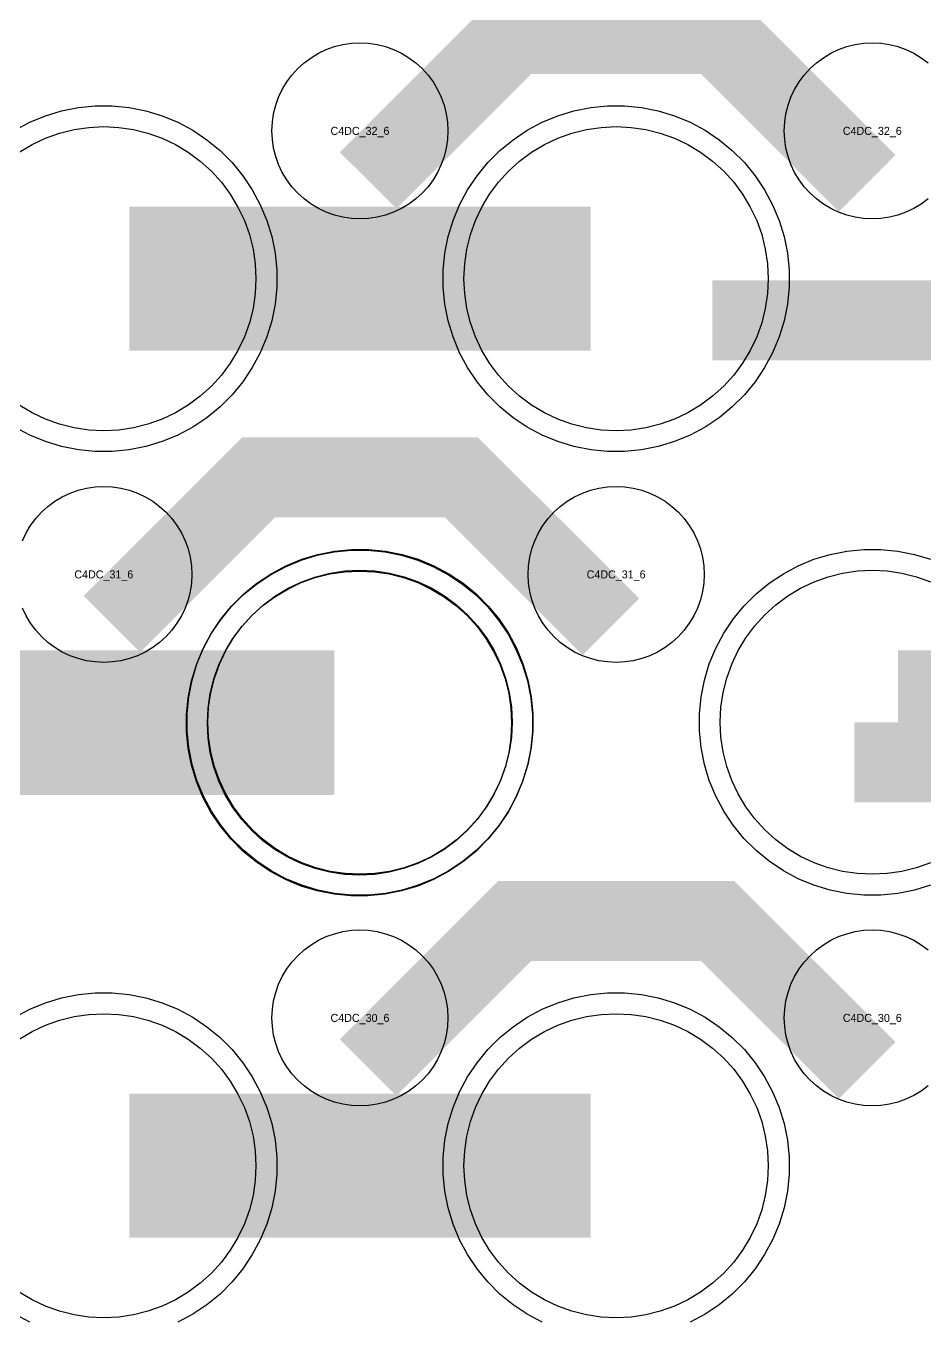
# Model space of a CAD drawing. Extents: x -11880 to 11880, y -14992 to 14992.
# Drawn here: x -10104.3 to -9823.5, y -10731.2 to -10326.5 of the extents above; entities that cross this region are included whole.
import ezdxf
from ezdxf.enums import TextEntityAlignment as Align

# ---------------------------------------------------------------- set-up
doc = ezdxf.new("R2010")
doc.units = 0
doc.header["$MEASUREMENT"] = 0
for name, color, linetype in [('GDS_775_DT_237', 138, 'CONTINUOUS'), ('RDL1_FS', 34, 'CONTINUOUS'), ('RDL_BS', 160, 'CONTINUOUS')]:
    doc.layers.add(name, color=color, linetype=linetype)

msp = doc.modelspace()

# ---------------------------------------------------------------- linework, layer by layer
at = {"layer": 'RDL1_FS'}
for points in [[(-10106.395, -10366.013), (-10102.395, -10363.615), (-10098.181, -10361.623), (-10093.791, -10360.051), (-10089.268, -10358.919), (-10084.657, -10358.235), (-10080, -10358.006), (-10075.343, -10358.235), (-10070.732, -10358.919), (-10066.209, -10360.051), (-10061.819, -10361.623), (-10057.605, -10363.615), (-10053.605, -10366.013), (-10049.86, -10368.791), (-10046.406, -10371.921), (-10043.276, -10375.375), (-10040.498, -10379.12), (-10038.1, -10383.12), (-10036.108, -10387.334), (-10034.536, -10391.724), (-10033.404, -10396.247), (-10032.72, -10400.858), (-10032.491, -10405.515), (-10032.72, -10410.172), (-10033.404, -10414.783), (-10034.536, -10419.306), (-10036.108, -10423.696), (-10038.1, -10427.91), (-10040.498, -10431.91), (-10043.276, -10435.655), (-10046.406, -10439.109), (-10049.86, -10442.239), (-10053.605, -10445.017), (-10057.605, -10447.415), (-10061.819, -10449.407), (-10066.209, -10450.979), (-10070.732, -10452.111), (-10075.343, -10452.795), (-10080, -10453.024), (-10084.657, -10452.795), (-10089.268, -10452.111), (-10093.791, -10450.979), (-10098.181, -10449.407), (-10102.395, -10447.415), (-10106.395, -10445.017)], [(-9821.819, -10587.972), (-9826.209, -10589.544), (-9830.732, -10590.676), (-9835.343, -10591.36), (-9840, -10591.589), (-9844.657, -10591.36), (-9849.268, -10590.676), (-9853.791, -10589.544), (-9858.181, -10587.972), (-9862.395, -10585.98), (-9866.395, -10583.582), (-9870.14, -10580.804), (-9873.594, -10577.674), (-9876.724, -10574.22), (-9879.502, -10570.475), (-9881.9, -10566.475), (-9883.892, -10562.261), (-9885.464, -10557.871), (-9886.596, -10553.348), (-9887.28, -10548.737), (-9887.509, -10544.08), (-9887.28, -10539.423), (-9886.596, -10534.812), (-9885.464, -10530.289), (-9883.892, -10525.899), (-9881.9, -10521.685), (-9879.502, -10517.685), (-9876.724, -10513.94), (-9873.594, -10510.486), (-9870.14, -10507.356), (-9866.395, -10504.578), (-9862.395, -10502.18), (-9858.181, -10500.188), (-9853.791, -10498.616), (-9849.268, -10497.484), (-9844.657, -10496.8), (-9840, -10496.571), (-9835.343, -10496.8), (-9830.732, -10497.484), (-9826.209, -10498.616), (-9821.819, -10500.188)], [(-10106.395, -10643.138), (-10102.395, -10640.74), (-10098.181, -10638.748), (-10093.791, -10637.176), (-10089.268, -10636.044), (-10084.657, -10635.36), (-10080, -10635.131), (-10075.343, -10635.36), (-10070.732, -10636.044), (-10066.209, -10637.176), (-10061.819, -10638.748), (-10057.605, -10640.74), (-10053.605, -10643.138), (-10049.86, -10645.916), (-10046.406, -10649.046), (-10043.276, -10652.5), (-10040.498, -10656.245), (-10038.1, -10660.245), (-10036.108, -10664.459), (-10034.536, -10668.849), (-10033.404, -10673.372), (-10032.72, -10677.983), (-10032.491, -10682.64), (-10032.72, -10687.297), (-10033.404, -10691.908), (-10034.536, -10696.431), (-10036.108, -10700.821), (-10038.1, -10705.035), (-10040.498, -10709.035), (-10043.276, -10712.78), (-10046.406, -10716.234), (-10049.86, -10719.364), (-10053.605, -10722.142), (-10057.605, -10724.54), (-10061.819, -10726.532), (-10066.209, -10728.104), (-10070.732, -10729.236), (-10075.343, -10729.92), (-10080, -10730.149), (-10084.657, -10729.92), (-10089.268, -10729.236), (-10093.791, -10728.104), (-10098.181, -10726.532), (-10102.395, -10724.54), (-10106.395, -10722.142)]]:
    msp.add_lwpolyline(points, dxfattribs=at)
for points in [[(-9920, -10453.024), (-9924.657, -10452.795), (-9929.268, -10452.111), (-9933.791, -10450.979), (-9938.181, -10449.407), (-9942.395, -10447.415), (-9946.395, -10445.017), (-9950.14, -10442.239), (-9953.594, -10439.109), (-9956.724, -10435.655), (-9959.502, -10431.91), (-9961.9, -10427.91), (-9963.892, -10423.696), (-9965.464, -10419.306), (-9966.596, -10414.783), (-9967.28, -10410.172), (-9967.509, -10405.515), (-9967.28, -10400.858), (-9966.596, -10396.247), (-9965.464, -10391.724), (-9963.892, -10387.334), (-9961.9, -10383.12), (-9959.502, -10379.12), (-9956.724, -10375.375), (-9953.594, -10371.921), (-9950.14, -10368.791), (-9946.395, -10366.013), (-9942.395, -10363.615), (-9938.181, -10361.623), (-9933.791, -10360.051), (-9929.268, -10358.919), (-9924.657, -10358.235), (-9920, -10358.006), (-9915.343, -10358.235), (-9910.732, -10358.919), (-9906.209, -10360.051), (-9901.819, -10361.623), (-9897.605, -10363.615), (-9893.605, -10366.013), (-9889.86, -10368.791), (-9886.406, -10371.921), (-9883.276, -10375.375), (-9880.498, -10379.12), (-9878.1, -10383.12), (-9876.108, -10387.334), (-9874.536, -10391.724), (-9873.404, -10396.247), (-9872.72, -10400.858), (-9872.491, -10405.515), (-9872.72, -10410.172), (-9873.404, -10414.783), (-9874.536, -10419.306), (-9876.108, -10423.696), (-9878.1, -10427.91), (-9880.498, -10431.91), (-9883.276, -10435.655), (-9886.406, -10439.109), (-9889.86, -10442.239), (-9893.605, -10445.017), (-9897.605, -10447.415), (-9901.819, -10449.407), (-9906.209, -10450.979), (-9910.732, -10452.111), (-9915.343, -10452.795)], [(-10000, -10591.589), (-10004.657, -10591.36), (-10009.268, -10590.676), (-10013.791, -10589.544), (-10018.181, -10587.972), (-10022.395, -10585.98), (-10026.395, -10583.582), (-10030.14, -10580.804), (-10033.594, -10577.674), (-10036.724, -10574.22), (-10039.502, -10570.475), (-10041.9, -10566.475), (-10043.892, -10562.261), (-10045.464, -10557.871), (-10046.596, -10553.348), (-10047.28, -10548.737), (-10047.509, -10544.08), (-10047.28, -10539.423), (-10046.596, -10534.812), (-10045.464, -10530.289), (-10043.892, -10525.899), (-10041.9, -10521.685), (-10039.502, -10517.685), (-10036.724, -10513.94), (-10033.594, -10510.486), (-10030.14, -10507.356), (-10026.395, -10504.578), (-10022.395, -10502.18), (-10018.181, -10500.188), (-10013.791, -10498.616), (-10009.268, -10497.484), (-10004.657, -10496.8), (-10000, -10496.571), (-9995.343, -10496.8), (-9990.732, -10497.484), (-9986.209, -10498.616), (-9981.819, -10500.188), (-9977.605, -10502.18), (-9973.605, -10504.578), (-9969.86, -10507.356), (-9966.406, -10510.486), (-9963.276, -10513.94), (-9960.498, -10517.685), (-9958.1, -10521.685), (-9956.108, -10525.899), (-9954.536, -10530.289), (-9953.404, -10534.812), (-9952.72, -10539.423), (-9952.491, -10544.08), (-9952.72, -10548.737), (-9953.404, -10553.348), (-9954.536, -10557.871), (-9956.108, -10562.261), (-9958.1, -10566.475), (-9960.498, -10570.475), (-9963.276, -10574.22), (-9966.406, -10577.674), (-9969.86, -10580.804), (-9973.605, -10583.582), (-9977.605, -10585.98), (-9981.819, -10587.972), (-9986.209, -10589.544), (-9990.732, -10590.676), (-9995.343, -10591.36)], [(-9920, -10730.149), (-9924.657, -10729.92), (-9929.268, -10729.236), (-9933.791, -10728.104), (-9938.181, -10726.532), (-9942.395, -10724.54), (-9946.395, -10722.142), (-9950.14, -10719.364), (-9953.594, -10716.234), (-9956.724, -10712.78), (-9959.502, -10709.035), (-9961.9, -10705.035), (-9963.892, -10700.821), (-9965.464, -10696.431), (-9966.596, -10691.908), (-9967.28, -10687.297), (-9967.509, -10682.64), (-9967.28, -10677.983), (-9966.596, -10673.372), (-9965.464, -10668.849), (-9963.892, -10664.459), (-9961.9, -10660.245), (-9959.502, -10656.245), (-9956.724, -10652.5), (-9953.594, -10649.046), (-9950.14, -10645.916), (-9946.395, -10643.138), (-9942.395, -10640.74), (-9938.181, -10638.748), (-9933.791, -10637.176), (-9929.268, -10636.044), (-9924.657, -10635.36), (-9920, -10635.131), (-9915.343, -10635.36), (-9910.732, -10636.044), (-9906.209, -10637.176), (-9901.819, -10638.748), (-9897.605, -10640.74), (-9893.605, -10643.138), (-9889.86, -10645.916), (-9886.406, -10649.046), (-9883.276, -10652.5), (-9880.498, -10656.245), (-9878.1, -10660.245), (-9876.108, -10664.459), (-9874.536, -10668.849), (-9873.404, -10673.372), (-9872.72, -10677.983), (-9872.491, -10682.64), (-9872.72, -10687.297), (-9873.404, -10691.908), (-9874.536, -10696.431), (-9876.108, -10700.821), (-9878.1, -10705.035), (-9880.498, -10709.035), (-9883.276, -10712.78), (-9886.406, -10716.234), (-9889.86, -10719.364), (-9893.605, -10722.142), (-9897.605, -10724.54), (-9901.819, -10726.532), (-9906.209, -10728.104), (-9910.732, -10729.236), (-9915.343, -10729.92)]]:
    msp.add_lwpolyline(points, close=True, dxfattribs=at)
for points in [[(-10071.998, -10405.515, 45, 45, 0), (-9999.998, -10405.515, 45, 45, 0)], [(-9999.998, -10405.515, 45, 45, 0), (-9927.998, -10405.515, 45, 45, 0)], [(-10151.998, -10544.08, 45, 45, 0), (-10079.998, -10544.08, 45, 45, 0)], [(-10079.998, -10544.08, 45, 45, 0), (-10007.998, -10544.08, 45, 45, 0)], [(-9831.998, -10544.08, 45, 45, 0), (-9759.998, -10544.08, 45, 45, 0)], [(-10071.998, -10682.64, 45, 45, 0), (-9999.998, -10682.64, 45, 45, 0)], [(-9999.998, -10682.64, 45, 45, 0), (-9927.998, -10682.64, 45, 45, 0)]]:
    msp.add_lwpolyline(points, format="xyseb", dxfattribs=at)
at = {"layer": 'RDL1_FS', "color": 241, "true_color": 0xf7abae}
msp.add_lwpolyline([(-10000.149, -10591.871), (-10004.806, -10591.642), (-10009.417, -10590.958), (-10013.94, -10589.826), (-10018.33, -10588.254), (-10022.544, -10586.262), (-10026.544, -10583.864), (-10030.289, -10581.086), (-10033.743, -10577.956), (-10036.873, -10574.502), (-10039.651, -10570.757), (-10042.049, -10566.757), (-10044.041, -10562.543), (-10045.613, -10558.153), (-10046.745, -10553.63), (-10047.429, -10549.019), (-10047.658, -10544.362), (-10047.429, -10539.705), (-10046.745, -10535.094), (-10045.613, -10530.571), (-10044.041, -10526.181), (-10042.049, -10521.967), (-10039.651, -10517.967), (-10036.873, -10514.222), (-10033.743, -10510.768), (-10030.289, -10507.638), (-10026.544, -10504.86), (-10022.544, -10502.462), (-10018.33, -10500.47), (-10013.94, -10498.898), (-10009.417, -10497.766), (-10004.806, -10497.082), (-10000.149, -10496.853), (-9995.492, -10497.082), (-9990.881, -10497.766), (-9986.358, -10498.898), (-9981.968, -10500.47), (-9977.754, -10502.462), (-9973.754, -10504.86), (-9970.009, -10507.638), (-9966.555, -10510.768), (-9963.425, -10514.222), (-9960.647, -10517.967), (-9958.249, -10521.967), (-9956.257, -10526.181), (-9954.685, -10530.571), (-9953.553, -10535.094), (-9952.869, -10539.705), (-9952.64, -10544.362), (-9952.869, -10549.019), (-9953.553, -10553.63), (-9954.685, -10558.153), (-9956.257, -10562.543), (-9958.249, -10566.757), (-9960.647, -10570.757), (-9963.425, -10574.502), (-9966.555, -10577.956), (-9970.009, -10581.086), (-9973.754, -10583.864), (-9977.754, -10586.262), (-9981.968, -10588.254), (-9986.358, -10589.826), (-9990.881, -10590.958), (-9995.492, -10591.642)], close=True, dxfattribs=at)
for points in [[(-10152.147, -10544.362, 45, 45, 0), (-10080.147, -10544.362, 45, 45, 0)], [(-10080.147, -10544.362, 45, 45, 0), (-10008.147, -10544.362, 45, 45, 0)]]:
    msp.add_lwpolyline(points, format="xyseb", dxfattribs=at)
at = {"layer": 'RDL_BS'}
for points in [[(-9997.438, -10374.829, 25, 25, 0), (-9951.623, -10329.014, 25, 25, 0), (-9918.07, -10329.014, 25, 25, 0)], [(-9841.599, -10375.728, 25, 25, 0), (-9888.313, -10329.014, 25, 25, 0), (-9918.071, -10329.014, 25, 25, 0)], [(-9889.984, -10418.528, 25, 25, 0), (-9780.719, -10418.528, 25, 25, 0)], [(-10077.438, -10513.394, 25, 25, 0), (-10031.623, -10467.579, 25, 25, 0), (-9998.07, -10467.579, 25, 25, 0)], [(-9921.599, -10514.293, 25, 25, 0), (-9968.313, -10467.579, 25, 25, 0), (-9998.071, -10467.579, 25, 25, 0)], [(-9845.603, -10556.58, 25, 25, 0), (-9667.5, -10556.58, 25, 25, 0)], [(-9997.438, -10651.954, 25, 25, 0), (-9951.623, -10606.139, 25, 25, 0), (-9918.07, -10606.139, 25, 25, 0)], [(-9841.599, -10652.853, 25, 25, 0), (-9888.313, -10606.139, 25, 25, 0), (-9918.071, -10606.139, 25, 25, 0)]]:
    msp.add_lwpolyline(points, format="xyseb", dxfattribs=at)
for points in [[(-10000, -10386.821), (-10002.693, -10386.689), (-10005.365, -10386.293), (-10007.984, -10385.636), (-10010.519, -10384.729), (-10012.956, -10383.577), (-10015.28, -10382.184), (-10017.443, -10380.581), (-10019.442, -10378.769), (-10021.254, -10376.77), (-10022.857, -10374.607), (-10024.25, -10372.283), (-10025.402, -10369.846), (-10026.309, -10367.311), (-10026.966, -10364.692), (-10027.362, -10362.02), (-10027.494, -10359.327), (-10027.362, -10356.634), (-10026.966, -10353.962), (-10026.309, -10351.343), (-10025.402, -10348.808), (-10024.25, -10346.371), (-10022.857, -10344.047), (-10021.254, -10341.884), (-10019.442, -10339.885), (-10017.443, -10338.073), (-10015.28, -10336.47), (-10012.956, -10335.077), (-10010.519, -10333.925), (-10007.984, -10333.018), (-10005.365, -10332.361), (-10002.693, -10331.965), (-10000, -10331.833), (-9997.307, -10331.965), (-9994.635, -10332.361), (-9992.016, -10333.018), (-9989.481, -10333.925), (-9987.044, -10335.077), (-9984.72, -10336.47), (-9982.557, -10338.073), (-9980.558, -10339.885), (-9978.746, -10341.884), (-9977.143, -10344.047), (-9975.75, -10346.371), (-9974.598, -10348.808), (-9973.691, -10351.343), (-9973.034, -10353.962), (-9972.638, -10356.634), (-9972.506, -10359.327), (-9972.638, -10362.02), (-9973.034, -10364.692), (-9973.691, -10367.311), (-9974.598, -10369.846), (-9975.75, -10372.283), (-9977.143, -10374.607), (-9978.746, -10376.77), (-9980.558, -10378.769), (-9982.557, -10380.581), (-9984.72, -10382.184), (-9987.044, -10383.577), (-9989.481, -10384.729), (-9992.016, -10385.636), (-9994.635, -10386.293), (-9997.307, -10386.689)], [(-9922.644, -10459.515), (-9927.938, -10458.998), (-9933.165, -10457.952), (-9938.205, -10456.421), (-9943.115, -10454.39), (-9947.777, -10451.898), (-9952.191, -10448.951), (-9956.292, -10445.589), (-9960.074, -10441.807), (-9963.436, -10437.706), (-9966.383, -10433.292), (-9968.875, -10428.63), (-9970.906, -10423.72), (-9972.437, -10418.68), (-9973.483, -10413.453), (-9974, -10408.159), (-9974, -10402.871), (-9973.483, -10397.577), (-9972.437, -10392.35), (-9970.906, -10387.31), (-9968.875, -10382.4), (-9966.383, -10377.738), (-9963.436, -10373.324), (-9960.074, -10369.223), (-9956.292, -10365.441), (-9952.191, -10362.079), (-9947.777, -10359.132), (-9943.115, -10356.64), (-9938.205, -10354.609), (-9933.165, -10353.078), (-9927.938, -10352.032), (-9922.644, -10351.515), (-9917.356, -10351.515), (-9912.062, -10352.032), (-9906.835, -10353.078), (-9901.795, -10354.609), (-9896.885, -10356.64), (-9892.223, -10359.132), (-9887.809, -10362.079), (-9883.708, -10365.441), (-9879.926, -10369.223), (-9876.564, -10373.324), (-9873.617, -10377.738), (-9871.125, -10382.4), (-9869.094, -10387.31), (-9867.563, -10392.35), (-9866.517, -10397.577), (-9866, -10402.871), (-9866, -10408.159), (-9866.517, -10413.453), (-9867.563, -10418.68), (-9869.094, -10423.72), (-9871.125, -10428.63), (-9873.617, -10433.292), (-9876.564, -10437.706), (-9879.926, -10441.807), (-9883.708, -10445.589), (-9887.809, -10448.951), (-9892.223, -10451.898), (-9896.885, -10454.39), (-9901.795, -10456.421), (-9906.835, -10457.952), (-9912.062, -10458.998), (-9917.356, -10459.515)], [(-9920, -10525.386), (-9922.693, -10525.254), (-9925.365, -10524.858), (-9927.984, -10524.201), (-9930.519, -10523.294), (-9932.956, -10522.142), (-9935.28, -10520.749), (-9937.443, -10519.146), (-9939.442, -10517.334), (-9941.254, -10515.335), (-9942.857, -10513.172), (-9944.25, -10510.848), (-9945.402, -10508.411), (-9946.309, -10505.876), (-9946.966, -10503.257), (-9947.362, -10500.585), (-9947.494, -10497.892), (-9947.362, -10495.199), (-9946.966, -10492.527), (-9946.309, -10489.908), (-9945.402, -10487.373), (-9944.25, -10484.936), (-9942.857, -10482.612), (-9941.254, -10480.449), (-9939.442, -10478.45), (-9937.443, -10476.638), (-9935.28, -10475.035), (-9932.956, -10473.642), (-9930.519, -10472.49), (-9927.984, -10471.583), (-9925.365, -10470.926), (-9922.693, -10470.53), (-9920, -10470.398), (-9917.307, -10470.53), (-9914.635, -10470.926), (-9912.016, -10471.583), (-9909.481, -10472.49), (-9907.044, -10473.642), (-9904.72, -10475.035), (-9902.557, -10476.638), (-9900.558, -10478.45), (-9898.746, -10480.449), (-9897.143, -10482.612), (-9895.75, -10484.936), (-9894.598, -10487.373), (-9893.691, -10489.908), (-9893.034, -10492.527), (-9892.638, -10495.199), (-9892.506, -10497.892), (-9892.638, -10500.585), (-9893.034, -10503.257), (-9893.691, -10505.876), (-9894.598, -10508.411), (-9895.75, -10510.848), (-9897.143, -10513.172), (-9898.746, -10515.335), (-9900.558, -10517.334), (-9902.557, -10519.146), (-9904.72, -10520.749), (-9907.044, -10522.142), (-9909.481, -10523.294), (-9912.016, -10524.201), (-9914.635, -10524.858), (-9917.307, -10525.254)], [(-10002.644, -10598.08), (-10007.938, -10597.563), (-10013.165, -10596.517), (-10018.205, -10594.986), (-10023.115, -10592.955), (-10027.777, -10590.463), (-10032.191, -10587.516), (-10036.292, -10584.154), (-10040.074, -10580.372), (-10043.436, -10576.271), (-10046.383, -10571.857), (-10048.875, -10567.195), (-10050.906, -10562.285), (-10052.437, -10557.245), (-10053.483, -10552.018), (-10054, -10546.724), (-10054, -10541.436), (-10053.483, -10536.142), (-10052.437, -10530.915), (-10050.906, -10525.875), (-10048.875, -10520.965), (-10046.383, -10516.303), (-10043.436, -10511.889), (-10040.074, -10507.788), (-10036.292, -10504.006), (-10032.191, -10500.644), (-10027.777, -10497.697), (-10023.115, -10495.205), (-10018.205, -10493.174), (-10013.165, -10491.643), (-10007.938, -10490.597), (-10002.644, -10490.08), (-9997.356, -10490.08), (-9992.062, -10490.597), (-9986.835, -10491.643), (-9981.795, -10493.174), (-9976.885, -10495.205), (-9972.223, -10497.697), (-9967.809, -10500.644), (-9963.708, -10504.006), (-9959.926, -10507.788), (-9956.564, -10511.889), (-9953.617, -10516.303), (-9951.125, -10520.965), (-9949.094, -10525.875), (-9947.563, -10530.915), (-9946.517, -10536.142), (-9946, -10541.436), (-9946, -10546.724), (-9946.517, -10552.018), (-9947.563, -10557.245), (-9949.094, -10562.285), (-9951.125, -10567.195), (-9953.617, -10571.857), (-9956.564, -10576.271), (-9959.926, -10580.372), (-9963.708, -10584.154), (-9967.809, -10587.516), (-9972.223, -10590.463), (-9976.885, -10592.955), (-9981.795, -10594.986), (-9986.835, -10596.517), (-9992.062, -10597.563), (-9997.356, -10598.08)], [(-10000, -10663.946), (-10002.693, -10663.814), (-10005.365, -10663.418), (-10007.984, -10662.761), (-10010.519, -10661.854), (-10012.956, -10660.702), (-10015.28, -10659.309), (-10017.443, -10657.706), (-10019.442, -10655.894), (-10021.254, -10653.895), (-10022.857, -10651.732), (-10024.25, -10649.408), (-10025.402, -10646.971), (-10026.309, -10644.436), (-10026.966, -10641.817), (-10027.362, -10639.145), (-10027.494, -10636.452), (-10027.362, -10633.759), (-10026.966, -10631.087), (-10026.309, -10628.468), (-10025.402, -10625.933), (-10024.25, -10623.496), (-10022.857, -10621.172), (-10021.254, -10619.009), (-10019.442, -10617.01), (-10017.443, -10615.198), (-10015.28, -10613.595), (-10012.956, -10612.202), (-10010.519, -10611.05), (-10007.984, -10610.143), (-10005.365, -10609.486), (-10002.693, -10609.09), (-10000, -10608.958), (-9997.307, -10609.09), (-9994.635, -10609.486), (-9992.016, -10610.143), (-9989.481, -10611.05), (-9987.044, -10612.202), (-9984.72, -10613.595), (-9982.557, -10615.198), (-9980.558, -10617.01), (-9978.746, -10619.009), (-9977.143, -10621.172), (-9975.75, -10623.496), (-9974.598, -10625.933), (-9973.691, -10628.468), (-9973.034, -10631.087), (-9972.638, -10633.759), (-9972.506, -10636.452), (-9972.638, -10639.145), (-9973.034, -10641.817), (-9973.691, -10644.436), (-9974.598, -10646.971), (-9975.75, -10649.408), (-9977.143, -10651.732), (-9978.746, -10653.895), (-9980.558, -10655.894), (-9982.557, -10657.706), (-9984.72, -10659.309), (-9987.044, -10660.702), (-9989.481, -10661.854), (-9992.016, -10662.761), (-9994.635, -10663.418), (-9997.307, -10663.814)]]:
    msp.add_lwpolyline(points, close=True, dxfattribs=at)
for points in [[(-9822.557, -10380.581), (-9824.72, -10382.184), (-9827.044, -10383.577), (-9829.481, -10384.729), (-9832.016, -10385.636), (-9834.635, -10386.293), (-9837.307, -10386.689), (-9840, -10386.821), (-9842.693, -10386.689), (-9845.365, -10386.293), (-9847.984, -10385.636), (-9850.519, -10384.729), (-9852.956, -10383.577), (-9855.28, -10382.184), (-9857.443, -10380.581), (-9859.442, -10378.769), (-9861.254, -10376.77), (-9862.857, -10374.607), (-9864.25, -10372.283), (-9865.402, -10369.846), (-9866.309, -10367.311), (-9866.966, -10364.692), (-9867.362, -10362.02), (-9867.494, -10359.327), (-9867.362, -10356.634), (-9866.966, -10353.962), (-9866.309, -10351.343), (-9865.402, -10348.808), (-9864.25, -10346.371), (-9862.857, -10344.047), (-9861.254, -10341.884), (-9859.442, -10339.885), (-9857.443, -10338.073), (-9855.28, -10336.47), (-9852.956, -10335.077), (-9850.519, -10333.925), (-9847.984, -10333.018), (-9845.365, -10332.361), (-9842.693, -10331.965), (-9840, -10331.833), (-9837.307, -10331.965), (-9834.635, -10332.361), (-9832.016, -10333.018), (-9829.481, -10333.925), (-9827.044, -10335.077), (-9824.72, -10336.47), (-9822.557, -10338.073)], [(-10107.777, -10359.132), (-10103.115, -10356.64), (-10098.205, -10354.609), (-10093.165, -10353.078), (-10087.938, -10352.032), (-10082.644, -10351.515), (-10077.356, -10351.515), (-10072.062, -10352.032), (-10066.835, -10353.078), (-10061.795, -10354.609), (-10056.885, -10356.64), (-10052.223, -10359.132), (-10047.809, -10362.079), (-10043.708, -10365.441), (-10039.926, -10369.223), (-10036.564, -10373.324), (-10033.617, -10377.738), (-10031.125, -10382.4), (-10029.094, -10387.31), (-10027.563, -10392.35), (-10026.517, -10397.577), (-10026, -10402.871), (-10026, -10408.159), (-10026.517, -10413.453), (-10027.563, -10418.68), (-10029.094, -10423.72), (-10031.125, -10428.63), (-10033.617, -10433.292), (-10036.564, -10437.706), (-10039.926, -10441.807), (-10043.708, -10445.589), (-10047.809, -10448.951), (-10052.223, -10451.898), (-10056.885, -10454.39), (-10061.795, -10456.421), (-10066.835, -10457.952), (-10072.062, -10458.998), (-10077.356, -10459.515), (-10082.644, -10459.515), (-10087.938, -10458.998), (-10093.165, -10457.952), (-10098.205, -10456.421), (-10103.115, -10454.39), (-10107.777, -10451.898)], [(-10105.402, -10487.373), (-10104.25, -10484.936), (-10102.857, -10482.612), (-10101.254, -10480.449), (-10099.442, -10478.45), (-10097.443, -10476.638), (-10095.28, -10475.035), (-10092.956, -10473.642), (-10090.519, -10472.49), (-10087.984, -10471.583), (-10085.365, -10470.926), (-10082.693, -10470.53), (-10080, -10470.398), (-10077.307, -10470.53), (-10074.635, -10470.926), (-10072.016, -10471.583), (-10069.481, -10472.49), (-10067.044, -10473.642), (-10064.72, -10475.035), (-10062.557, -10476.638), (-10060.558, -10478.45), (-10058.746, -10480.449), (-10057.143, -10482.612), (-10055.75, -10484.936), (-10054.598, -10487.373), (-10053.691, -10489.908), (-10053.034, -10492.527), (-10052.638, -10495.199), (-10052.506, -10497.892), (-10052.638, -10500.585), (-10053.034, -10503.257), (-10053.691, -10505.876), (-10054.598, -10508.411), (-10055.75, -10510.848), (-10057.143, -10513.172), (-10058.746, -10515.335), (-10060.558, -10517.334), (-10062.557, -10519.146), (-10064.72, -10520.749), (-10067.044, -10522.142), (-10069.481, -10523.294), (-10072.016, -10524.201), (-10074.635, -10524.858), (-10077.307, -10525.254), (-10080, -10525.386), (-10082.693, -10525.254), (-10085.365, -10524.858), (-10087.984, -10524.201), (-10090.519, -10523.294), (-10092.956, -10522.142), (-10095.28, -10520.749), (-10097.443, -10519.146), (-10099.442, -10517.334), (-10101.254, -10515.335), (-10102.857, -10513.172), (-10104.25, -10510.848), (-10105.402, -10508.411)], [(-9821.795, -10594.986), (-9826.835, -10596.517), (-9832.062, -10597.563), (-9837.356, -10598.08), (-9842.644, -10598.08), (-9847.938, -10597.563), (-9853.165, -10596.517), (-9858.205, -10594.986), (-9863.115, -10592.955), (-9867.777, -10590.463), (-9872.191, -10587.516), (-9876.292, -10584.154), (-9880.074, -10580.372), (-9883.436, -10576.271), (-9886.383, -10571.857), (-9888.875, -10567.195), (-9890.906, -10562.285), (-9892.437, -10557.245), (-9893.483, -10552.018), (-9894, -10546.724), (-9894, -10541.436), (-9893.483, -10536.142), (-9892.437, -10530.915), (-9890.906, -10525.875), (-9888.875, -10520.965), (-9886.383, -10516.303), (-9883.436, -10511.889), (-9880.074, -10507.788), (-9876.292, -10504.006), (-9872.191, -10500.644), (-9867.777, -10497.697), (-9863.115, -10495.205), (-9858.205, -10493.174), (-9853.165, -10491.643), (-9847.938, -10490.597), (-9842.644, -10490.08), (-9837.356, -10490.08), (-9832.062, -10490.597), (-9826.835, -10491.643), (-9821.795, -10493.174)], [(-9822.557, -10657.706), (-9824.72, -10659.309), (-9827.044, -10660.702), (-9829.481, -10661.854), (-9832.016, -10662.761), (-9834.635, -10663.418), (-9837.307, -10663.814), (-9840, -10663.946), (-9842.693, -10663.814), (-9845.365, -10663.418), (-9847.984, -10662.761), (-9850.519, -10661.854), (-9852.956, -10660.702), (-9855.28, -10659.309), (-9857.443, -10657.706), (-9859.442, -10655.894), (-9861.254, -10653.895), (-9862.857, -10651.732), (-9864.25, -10649.408), (-9865.402, -10646.971), (-9866.309, -10644.436), (-9866.966, -10641.817), (-9867.362, -10639.145), (-9867.494, -10636.452), (-9867.362, -10633.759), (-9866.966, -10631.087), (-9866.309, -10628.468), (-9865.402, -10625.933), (-9864.25, -10623.496), (-9862.857, -10621.172), (-9861.254, -10619.009), (-9859.442, -10617.01), (-9857.443, -10615.198), (-9855.28, -10613.595), (-9852.956, -10612.202), (-9850.519, -10611.05), (-9847.984, -10610.143), (-9845.365, -10609.486), (-9842.693, -10609.09), (-9840, -10608.958), (-9837.307, -10609.09), (-9834.635, -10609.486), (-9832.016, -10610.143), (-9829.481, -10611.05), (-9827.044, -10612.202), (-9824.72, -10613.595), (-9822.557, -10615.198)], [(-10107.777, -10636.257), (-10103.115, -10633.765), (-10098.205, -10631.734), (-10093.165, -10630.203), (-10087.938, -10629.157), (-10082.644, -10628.64), (-10077.356, -10628.64), (-10072.062, -10629.157), (-10066.835, -10630.203), (-10061.795, -10631.734), (-10056.885, -10633.765), (-10052.223, -10636.257), (-10047.809, -10639.204), (-10043.708, -10642.566), (-10039.926, -10646.348), (-10036.564, -10650.449), (-10033.617, -10654.863), (-10031.125, -10659.525), (-10029.094, -10664.435), (-10027.563, -10669.475), (-10026.517, -10674.702), (-10026, -10679.996), (-10026, -10685.284), (-10026.517, -10690.578), (-10027.563, -10695.805), (-10029.094, -10700.845), (-10031.125, -10705.755), (-10033.617, -10710.417), (-10036.564, -10714.831), (-10039.926, -10718.932), (-10043.708, -10722.714), (-10047.809, -10726.076), (-10052.223, -10729.023), (-10056.885, -10731.515)], [(-9943.115, -10731.515), (-9947.777, -10729.023), (-9952.191, -10726.076), (-9956.292, -10722.714), (-9960.074, -10718.932), (-9963.436, -10714.831), (-9966.383, -10710.417), (-9968.875, -10705.755), (-9970.906, -10700.845), (-9972.437, -10695.805), (-9973.483, -10690.578), (-9974, -10685.284), (-9974, -10679.996), (-9973.483, -10674.702), (-9972.437, -10669.475), (-9970.906, -10664.435), (-9968.875, -10659.525), (-9966.383, -10654.863), (-9963.436, -10650.449), (-9960.074, -10646.348), (-9956.292, -10642.566), (-9952.191, -10639.204), (-9947.777, -10636.257), (-9943.115, -10633.765), (-9938.205, -10631.734), (-9933.165, -10630.203), (-9927.938, -10629.157), (-9922.644, -10628.64), (-9917.356, -10628.64), (-9912.062, -10629.157), (-9906.835, -10630.203), (-9901.795, -10631.734), (-9896.885, -10633.765), (-9892.223, -10636.257), (-9887.809, -10639.204), (-9883.708, -10642.566), (-9879.926, -10646.348), (-9876.564, -10650.449), (-9873.617, -10654.863), (-9871.125, -10659.525), (-9869.094, -10664.435), (-9867.563, -10669.475), (-9866.517, -10674.702), (-9866, -10679.996), (-9866, -10685.284), (-9866.517, -10690.578), (-9867.563, -10695.805), (-9869.094, -10700.845), (-9871.125, -10705.755), (-9873.617, -10710.417), (-9876.564, -10714.831), (-9879.926, -10718.932), (-9883.708, -10722.714), (-9887.809, -10726.076), (-9892.223, -10729.023), (-9896.885, -10731.515)], [(-10103.115, -10731.515), (-10107.777, -10729.023)]]:
    msp.add_lwpolyline(points, dxfattribs=at)
at = {"layer": 'RDL_BS', "color": 241, "true_color": 0xf7abae}
msp.add_lwpolyline([(-10002.793, -10598.362), (-10008.087, -10597.845), (-10013.314, -10596.799), (-10018.354, -10595.268), (-10023.264, -10593.237), (-10027.926, -10590.745), (-10032.34, -10587.798), (-10036.441, -10584.436), (-10040.223, -10580.654), (-10043.585, -10576.553), (-10046.532, -10572.139), (-10049.024, -10567.477), (-10051.055, -10562.567), (-10052.586, -10557.527), (-10053.632, -10552.3), (-10054.149, -10547.006), (-10054.149, -10541.718), (-10053.632, -10536.424), (-10052.586, -10531.197), (-10051.055, -10526.157), (-10049.024, -10521.247), (-10046.532, -10516.585), (-10043.585, -10512.171), (-10040.223, -10508.07), (-10036.441, -10504.288), (-10032.34, -10500.926), (-10027.926, -10497.979), (-10023.264, -10495.487), (-10018.354, -10493.456), (-10013.314, -10491.925), (-10008.087, -10490.879), (-10002.793, -10490.362), (-9997.505, -10490.362), (-9992.211, -10490.879), (-9986.984, -10491.925), (-9981.944, -10493.456), (-9977.034, -10495.487), (-9972.372, -10497.979), (-9967.958, -10500.926), (-9963.857, -10504.288), (-9960.075, -10508.07), (-9956.713, -10512.171), (-9953.766, -10516.585), (-9951.274, -10521.247), (-9949.243, -10526.157), (-9947.712, -10531.197), (-9946.666, -10536.424), (-9946.149, -10541.718), (-9946.149, -10547.006), (-9946.666, -10552.3), (-9947.712, -10557.527), (-9949.243, -10562.567), (-9951.274, -10567.477), (-9953.766, -10572.139), (-9956.713, -10576.553), (-9960.075, -10580.654), (-9963.857, -10584.436), (-9967.958, -10587.798), (-9972.372, -10590.745), (-9977.034, -10593.237), (-9981.944, -10595.268), (-9986.984, -10596.799), (-9992.211, -10597.845), (-9997.505, -10598.362)], close=True, dxfattribs=at)

# ---------------------------------------------------------------- texts
at = {"layer": 'GDS_775_DT_237'}
for s, p in [('C4DC_32_6', (-10000, -10359.327)), ('C4DC_32_6', (-10000, -10359.327)), ('C4DC_32_6', (-9840, -10359.327)), ('C4DC_32_6', (-9840, -10359.327)), ('C4DC_31_6', (-10080, -10497.892)), ('C4DC_31_6', (-10080, -10497.892)), ('C4DC_31_6', (-9920, -10497.892)), ('C4DC_31_6', (-9920, -10497.892)), ('C4DC_30_6', (-10000, -10636.452)), ('C4DC_30_6', (-10000, -10636.452)), ('C4DC_30_6', (-9840, -10636.452)), ('C4DC_30_6', (-9840, -10636.452))]:
    msp.add_text(s, height=2.5, dxfattribs=at).set_placement(p, align=Align.MIDDLE_CENTER)

doc.saveas('drawing.dxf')
